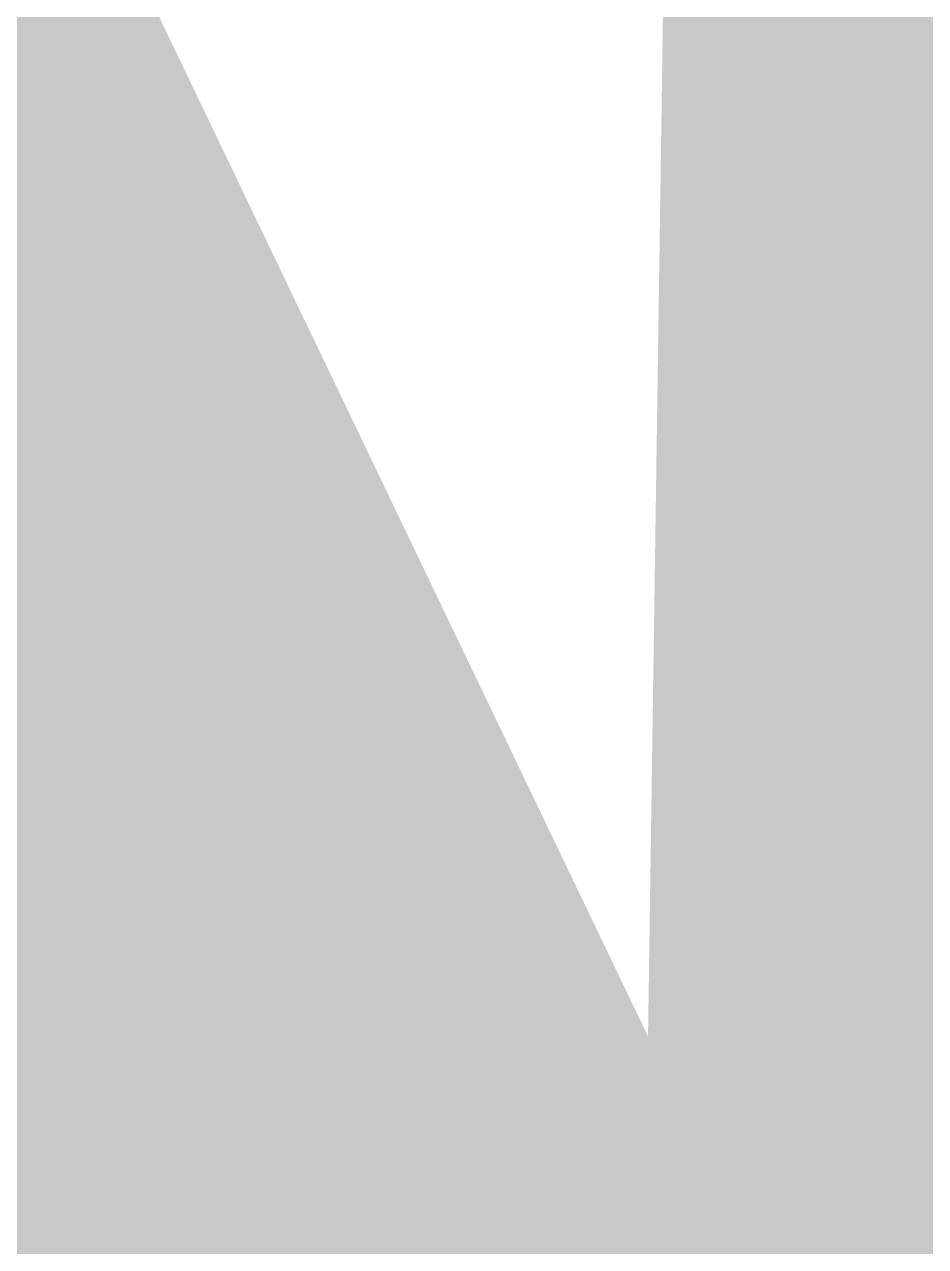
# Model space of a CAD drawing. Header units: metres. Extents: x 266208 to 280437, y 2124392 to 2131586.
# Drawn here: x 267955.683 to 267957.867, y 2128181.094 to 2128184.056 of the extents above; entities that cross this region are included whole.
import ezdxf

# ---------------------------------------------------------------- set-up
doc = ezdxf.new("R2010")
doc.units = ezdxf.units.M
doc.layers.add('MANGROOVE BUFFER ZONE', color=120, linetype='Continuous')

msp = doc.modelspace()

# ---------------------------------------------------------------- linework, layer by layer
at = {"layer": 'MANGROOVE BUFFER ZONE', "const_width": 5, "flags": 128}
for points in [[(267897.5604, 2128452.0506), (267915.1984, 2128448.3783), (267914.4636, 2128421.2038), (267916.6681, 2128367.5895), (267935.8831, 2128313.6625), (267925.1934, 2128272.9736), (267923.1725, 2128246.7631), (267961.4711, 2128166.9051), (267955.6259, 2128123.1904), (267921.8201, 2128093.0783), (267898.3028, 2128063.7004)], [(267959.6261, 2128176.8885), (267959.6843, 2128180.8702), (267963.6654, 2128180.812), (267963.7236, 2128184.7937), (267959.7425, 2128184.8519), (267959.8007, 2128188.8336), (267955.8779, 2128192.8736), (267951.8968, 2128192.9318), (267951.955, 2128196.9135), (267947.9739, 2128196.9717), (267948.0321, 2128200.9534), (267944.1674, 2128208.9751), (267940.361, 2128220.9784), (267936.4381, 2128225.0184), (267936.4964, 2128229.0001), (267932.5734, 2128233.04)], [(267959.6261, 2128176.8885), (267959.6843, 2128180.8702), (267963.6654, 2128180.812), (267963.7236, 2128184.7937), (267959.7425, 2128184.8519), (267959.8007, 2128188.8336), (267955.8779, 2128192.8736), (267951.8968, 2128192.9318), (267951.955, 2128196.9135), (267947.9739, 2128196.9717), (267948.0321, 2128200.9534), (267944.1674, 2128208.9751), (267940.361, 2128220.9784), (267936.4381, 2128225.0184), (267936.4964, 2128229.0001), (267932.5734, 2128233.04)]]:
    msp.add_lwpolyline(points, dxfattribs=at)

doc.saveas('drawing.dxf')
